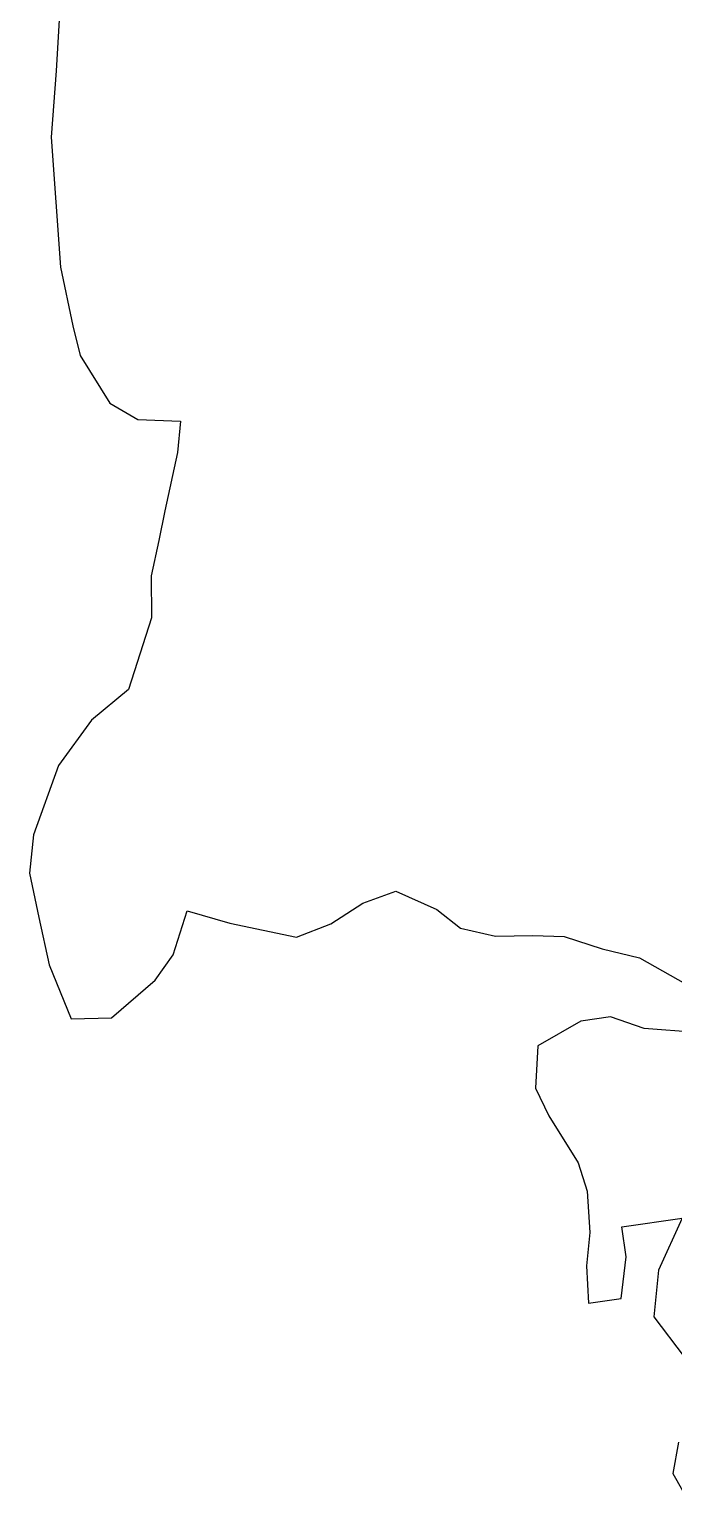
# Model space of a CAD drawing. Header units: metres. Extents: x 273377 to 358923, y 1974345 to 2116525.
# Drawn here: x 274241 to 276111, y 2059782 to 2064076 of the extents above; entities that cross this region are included whole.
import ezdxf

# ---------------------------------------------------------------- set-up
doc = ezdxf.new("R2010")
doc.units = ezdxf.units.M
doc.header["$MEASUREMENT"] = 0
doc.layers.add('DISTRICT BOUNDRY', color=86, linetype='Continuous')

msp = doc.modelspace()

# ---------------------------------------------------------------- linework, layer by layer
at = {"layer": 'DISTRICT BOUNDRY'}
for points in [[(274333.3, 2064221.3, 0), (274317.8, 2063956.9, 0), (274303.4, 2063764.1, 0), (274330.2, 2063386.1, 0), (274366.4, 2063215.1, 0), (274387.1, 2063129.6, 0), (274473.9, 2062990.6, 0), (274555.3, 2062943.6, 0), (274678.5, 2062938.8, 0), (274670, 2062846.8, 0), (274633.8, 2062678.1, 0), (274616.4, 2062591.3, 0), (274593.9, 2062489, 0), (274594.4, 2062366.4, 0), (274527.9, 2062158.1, 0), (274420.4, 2062069.7, 0), (274324.4, 2061937.9, 0), (274251.5, 2061735.9, 0), (274240.5, 2061624.8, 0), (274267.7, 2061495.8, 0), (274297.4, 2061358, 0), (274361.5, 2061201.1, 0), (274478.3, 2061204, 0), (274604.9, 2061314.1, 0), (274657.9, 2061387.1, 0), (274698, 2061514.9, 0), (274822.6, 2061479.5, 0), (275015.6, 2061439.1, 0), (275115.8, 2061477.7, 0), (275208.2, 2061537.9, 0), (275304.5, 2061572.6, 0), (275424, 2061519.3, 0), (275492.7, 2061464.5, 0), (275594.3, 2061441.8, 0), (275702.2, 2061443.2, 0), (275793.5, 2061440.8, 0), (275904.1, 2061405.2, 0), (276012, 2061378.5, 0), (276145.5, 2061303.3, 0)], [(276177.7, 2061161.7, 0), (276025.5, 2061173, 0), (275927.7, 2061207.3, 0), (275841.5, 2061194.4, 0), (275717.4, 2061122.7, 0), (275710.3, 2061000.2, 0), (275748.7, 2060919.8, 0), (275834.2, 2060783.3, 0), (275859.9, 2060700.4, 0), (275868, 2060580.4, 0), (275858.3, 2060483.3, 0), (275863.8, 2060374.8, 0), (275958.9, 2060389, 0), (275973.6, 2060510.3, 0), (275960.6, 2060597.1, 0), (276136.3, 2060622.3, 0), (276067.6, 2060470.8, 0), (276054.2, 2060335.5, 0), (276142.2, 2060219.4, 0)], [(276125.5, 2059971.7, 0), (276109.3, 2059879.8, 0), (276165.6, 2059781.5, 0)]]:
    msp.add_polyline3d(points, dxfattribs=at)

doc.saveas('drawing.dxf')
